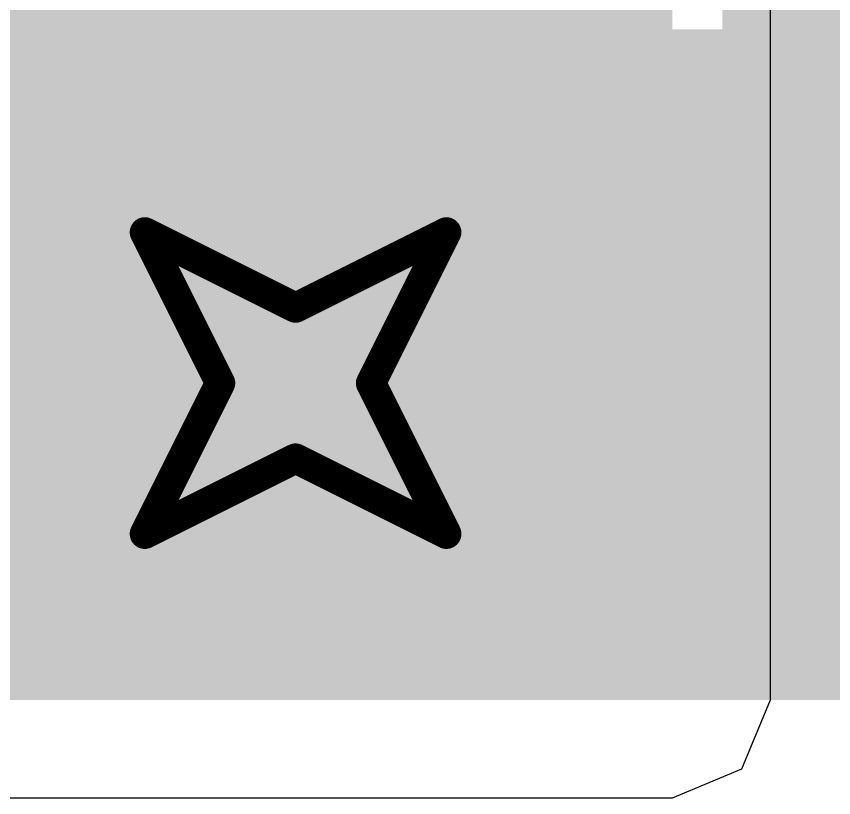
# Model space of a CAD drawing. Header units: inches. Extents: x -2 to 343, y -53 to 63.
# Drawn here: x 28.511 to 29.888, y -49.212 to -47.896 of the extents above; entities that cross this region are included whole.
import ezdxf

# ---------------------------------------------------------------- set-up
doc = ezdxf.new("R2010")
doc.units = ezdxf.units.IN
for name, color, linetype in [('Bottom Layer', 5, 'Continuous'), ('Drill Drawing', 1, 'Continuous'), ('Top Layer', 1, 'Continuous'), ('Via Holes', 16, 'Continuous')]:
    doc.layers.add(name, color=color, linetype=linetype)

msp = doc.modelspace()

# ---------------------------------------------------------------- hatches: boundary and pattern name
at = {"layer": 'Bottom Layer'}
msp.add_hatch(color=5, dxfattribs=at).paths.add_polyline_path([(34.3916, -45.339), (30.6324, -45.339), (30.3479, -45.6235), (30.3479, -47.814), (30.2759, -47.8438), (30.1459, -47.9739), (30.0755, -48.1438), (30.0755, -48.3278), (30.1459, -48.4977), (30.2759, -48.6278), (30.2839, -48.6679), (29.9038, -49.0481), (25.5273, -49.0481), (25.0634, -48.5842), (25.1499, -48.4977), (25.2203, -48.3278), (25.2203, -48.1438), (25.1499, -47.9739), (25.0198, -47.8438), (24.9479, -47.814), (24.9479, -45.9658), (24.3211, -45.339), (21.463, -45.339), (21.463, -43.1035), (25.781, -43.1035), (25.781, -44.4253), (25.781, -44.4253), (25.8075, -44.4363), (25.8075, -45.9939), (25.6964, -46.1049), (25.6347, -46.1973), (25.613, -46.3064), (25.5955, -46.4134), (25.5955, -46.4134), (25.5955, -47.9182), (26.7003, -47.9182), (26.7003, -47.9182), (27.0955, -47.9182), (27.0955, -47.9182), (27.7003, -47.9182), (27.7003, -47.9182), (28.0955, -47.9182), (28.0955, -47.9182), (28.5955, -47.9182), (28.5955, -47.9182), (29.2003, -47.9182), (29.2003, -47.9182), (29.7003, -47.9182), (29.7003, -46.4134), (29.3512, -46.4134), (29.1827, -46.3698), (29.1611, -46.2608), (29.0993, -46.1683), (29.0993, -46.1683), (29.0068, -46.0758), (29.0068, -45.339), (29.0068, -44.3989), (29.1338, -44.3989), (29.1338, -43.1035), (34.3916, -43.1035)])
h = msp.add_hatch(color=5, dxfattribs=at)
edge = h.paths.add_edge_path()
edge.add_arc((28.9814, -48.514), 0.3, 0, 360)
at = {"layer": 'Top Layer'}
msp.add_hatch(color=1, dxfattribs=at).paths.add_polyline_path([(25.8572, -49.0474), (29.6164, -49.0474), (29.6164, -45.0088), (25.8572, -45.0088)])
h = msp.add_hatch(color=1, dxfattribs=at)
edge = h.paths.add_edge_path()
edge.add_arc((28.9814, -48.514), 0.3, 0, 360)
at = {"layer": 'Via Holes'}
h = msp.add_hatch(color=7, dxfattribs=at)
edge = h.paths.add_edge_path()
edge.add_arc((28.9814, -48.514), 0.15, 0, 360)

# ---------------------------------------------------------------- linework, layer by layer
at = {"layer": 'Drill Drawing', "const_width": 0.0508}
for points in [[(28.7274, -48.26), (28.9814, -48.387)], [(28.7274, -48.26), (28.8544, -48.514)], [(28.9814, -48.387), (29.2354, -48.26)], [(29.1084, -48.514), (29.2354, -48.26)], [(28.7274, -48.768), (28.8544, -48.514)], [(29.1084, -48.514), (29.2354, -48.768)], [(28.7274, -48.768), (28.9814, -48.641)], [(28.9814, -48.641), (29.2354, -48.768)]]:
    msp.add_lwpolyline(points, dxfattribs=at)
at = {"layer": 'Drill Drawing', "const_width": 0.0254}
for points in [[(28.7147, -48.26, 1), (28.7401, -48.26, 1)], [(28.7147, -48.26, 1), (28.7401, -48.26, 1)], [(29.2227, -48.26, 1), (29.2481, -48.26, 1)], [(29.2227, -48.26, 1), (29.2481, -48.26, 1)], [(28.9687, -48.387, 1), (28.9941, -48.387, 1)], [(28.9687, -48.387, 1), (28.9941, -48.387, 1)], [(28.8417, -48.514, 1), (28.8671, -48.514, 1)], [(28.8417, -48.514, 1), (28.8671, -48.514, 1)], [(29.0957, -48.514, 1), (29.1211, -48.514, 1)], [(29.0957, -48.514, 1), (29.1211, -48.514, 1)], [(28.9687, -48.641, 1), (28.9941, -48.641, 1)], [(28.9687, -48.641, 1), (28.9941, -48.641, 1)], [(28.7147, -48.768, 1), (28.7401, -48.768, 1)], [(28.7147, -48.768, 1), (28.7401, -48.768, 1)], [(29.2227, -48.768, 1), (29.2481, -48.768, 1)], [(29.2227, -48.768, 1), (29.2481, -48.768, 1)]]:
    msp.add_lwpolyline(points, format="xyb", close=True, dxfattribs=at)
at = {"layer": 'Top Layer'}
for p, q in [((29.7814, -49.0474), (29.7814, -46.2152)), ((29.733, -49.164), (29.7814, -49.0474)), ((29.6164, -49.2124), (29.733, -49.164)), ((25.8572, -49.2124), (29.6164, -49.2124))]:
    msp.add_line(p, q, dxfattribs=at)

doc.saveas('drawing.dxf')
